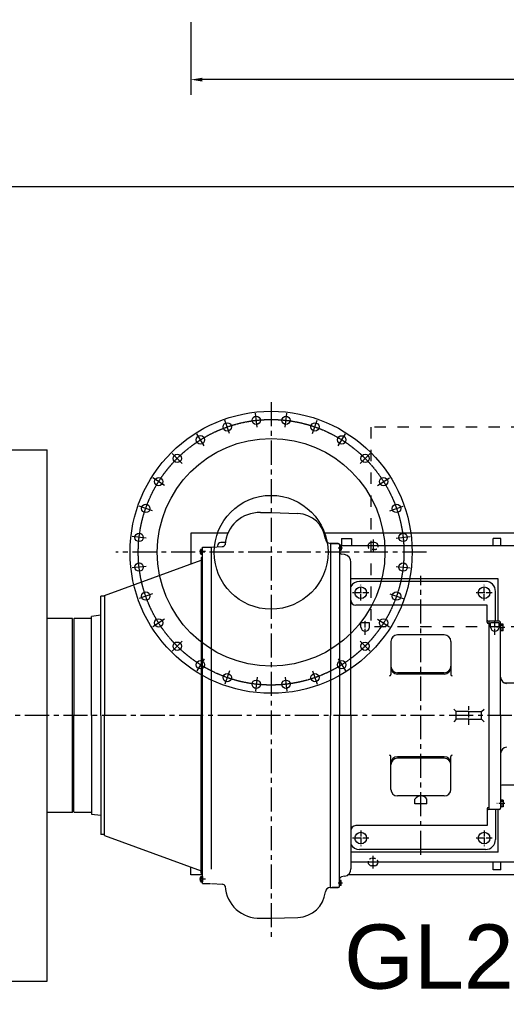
# Model space of a CAD drawing. Header units: millimetres. Extents: x 2 to 805233, y 2 to 613512.
# Drawn here: x 596470 to 645379, y 200915 to 298341 of the extents above; entities that cross this region are included whole.
import ezdxf

# ---------------------------------------------------------------- set-up
doc = ezdxf.new("R2010")
doc.units = ezdxf.units.MM
doc.header["$LTSCALE"] = 25.4
for name, pattern in [('ACAD_ISO04W100', [30, 24, -3, 0, -3]), ('CENTER', [50.8, 31.75, -6.35, 6.35, -6.35]), ('CHAIN', [0.7087, 0.4724, -0.0591, 0.1181, -0.0591]), ('EB_DASH', [6, 3, -3])]:
    doc.linetypes.add(name, pattern=pattern)
doc.layers.get('Defpoints').update_dxf_attribs({"lineweight": 5})
doc.layers.add('CAXA1', color=5, linetype='CENTER', lineweight=5)
doc.styles.add('Roman', font='arial.ttf')
doc.styles.get("Standard").update_dxf_attribs({"font": 'arial.ttf'})
doc.dimstyles.new('ISO-25', dxfattribs={"dimscale": 30, "dimtxt": 38.1, "dimasz": 38.1, "dimexe": 50.8, "dimexo": 50.8, "dimgap": 15.875, "dimtad": 1, "dimtih": 1, "dimtoh": 1, "dimdec": 1, "dimlfac": 0.03937, "dimdsep": 46, "dimtxsty": 'Standard', "dimcen": 63.5, "dimclrd": 7, "dimclre": 7, "dimclrt": 7, "dimadec": 0, "dimazin": 0, "dimtfac": 1, "dimtdec": 1, "dimtmove": 0, "dimatfit": 3, "dimfxl": 25.4, "dimlwd": 5, "dimlwe": 5, "dimarcsym": 0})

# ---------------------------------------------------------------- blocks, each defined once
blk = doc.blocks.new('*D2')
at = {"color": 7, "linetype": 'Continuous', "lineweight": 5, "transparency": 16777216}
for p, q in [((613687, 298060), (613687, 290767)), ((705889, 298060), (705889, 290767)), ((704746, 292291), (614830, 292291))]:
    blk.add_line(p, q, dxfattribs=at)
at = {"color": 7, "transparency": 16777216}
for points in [[(614830, 292482), (614830, 292101), (613687, 292291)], [(704746, 292482), (704746, 292101), (705889, 292291)]]:
    blk.add_solid(points, dxfattribs=at)
at = {"layer": 'Defpoints', "color": 0, "transparency": 16777216}
for p in [(613687, 299584), (705889, 299584), (613687, 292291)]:
    blk.add_point(p, dxfattribs=at)
at = {"color": 7, "lineweight": 5, "transparency": 16777216, "insert": (659788, 294863), "char_height": 4191, "attachment_point": 5, "style": 'Roman'}
blk.add_mtext('A', dxfattribs=at)
blk = doc.blocks.new('*D19')
at = {"color": 7, "linetype": 'Continuous', "lineweight": 5, "transparency": 16777216}
for p, q in [((732305, 317253), (732305, 280005)), ((559890, 311210), (559890, 280005)), ((731162, 281529), (561033, 281529))]:
    blk.add_line(p, q, dxfattribs=at)
at = {"color": 7, "transparency": 16777216}
for points in [[(561033, 281719), (561033, 281338), (559890, 281529)], [(731162, 281719), (731162, 281338), (732305, 281529)]]:
    blk.add_solid(points, dxfattribs=at)
at = {"layer": 'Defpoints', "color": 0, "transparency": 16777216}
for p in [(732305, 318777), (559890, 312734), (559890, 281529)]:
    blk.add_point(p, dxfattribs=at)
at = {"color": 7, "lineweight": 5, "transparency": 16777216, "insert": (660986, 284101), "char_height": 4191, "attachment_point": 5, "style": 'Roman'}
blk.add_mtext('B', dxfattribs=at)

msp = doc.modelspace()

# ---------------------------------------------------------------- linework, layer by layer
at = {"color": 7, "linetype": 'ACAD_ISO04W100', "lineweight": 5, "ltscale": 5}
for p, q in [((620325.12, 257378.84), (620166.95, 258782.7)), ((623153.03, 257378.81), (623311.22, 258782.67)), ((617568.1, 256749.6), (617101.51, 258083.07)), ((625910.04, 256749.51), (626376.65, 258082.98)), ((615020.22, 255522.64), (614268.61, 256718.85)), ((628457.89, 255522.5), (629209.53, 256718.7)), ((612809.25, 253759.48), (611810.3, 254758.45)), ((630668.83, 253759.3), (631667.8, 254758.26)), ((611046.05, 251548.55), (609849.85, 252300.18)), ((632431.98, 251548.33), (633628.19, 252299.95)), ((609819.04, 249000.7), (608485.58, 249467.31)), ((633658.94, 249000.46), (634992.41, 249467.04)), ((609189.74, 246243.69), (607785.88, 246401.88)), ((634288.18, 246243.44), (635692.05, 246401.6)), ((609189.71, 243415.77), (607785.85, 243257.61)), ((634288.16, 243415.52), (635692.02, 243257.33)), ((609818.95, 240658.75), (608485.48, 240192.17)), ((633658.86, 240658.52), (634992.32, 240191.9)), ((611045.92, 238110.88), (609849.7, 237359.26)), ((632431.85, 238110.66), (633628.04, 237359.03)), ((612809.07, 235899.91), (611810.1, 234900.95)), ((630668.65, 235899.73), (631667.6, 234900.76)), ((615020.01, 234136.71), (614268.37, 232940.51)), ((628457.68, 234136.57), (629209.29, 232940.36)), ((617567.86, 232909.7), (617101.24, 231576.23)), ((625909.8, 232909.61), (626376.39, 231576.14)), ((620324.86, 232280.4), (620166.67, 230876.54)), ((623152.78, 232280.37), (623310.94, 230876.51))]:
    msp.add_line(p, q, dxfattribs=at)
at = {"color": 7, "linetype": 'EB_DASH', "lineweight": 5, "ltscale": 15}
for p, q in [((658416.67, 257402.61), (631746.67, 257402.61)), ((631746.67, 257402.61), (631746.67, 237336.61)), ((658416.67, 237336.61), (631746.67, 237336.61))]:
    msp.add_line(p, q, dxfattribs=at)
at = {"color": 7, "lineweight": 5}
for p, q in [((561159.95, 255116.61), (599259.95, 255116.61)), ((599259.95, 201776.61), (599259.95, 255116.61)), ((620687.63, 248814.93), (621738.95, 248814.93)), ((621738.95, 248814.93), (624429.92, 248723.71)), ((621738.95, 248814.93), (624429.92, 248723.71)), ((617386.39, 246734.61), (613686.19, 246734.61)), ((613686.19, 246734.61), (613686.19, 243664.59)), ((705889.39, 246734.61), (627061.93, 246734.61)), ((617012.38, 245820.21), (616707.58, 245820.21)), ((627707.95, 245718.61), (627660.69, 245721.08)), ((627707.95, 245718.67), (627707.95, 228446.61)), ((627707.95, 245718.67), (628469.95, 245718.67)), ((628473.85, 245718.61), (627707.95, 245718.61)), ((628596.95, 245591.67), (628596.95, 228446.61)), ((628596.95, 245591.67), (628596.95, 245243.71)), ((628596.95, 245591.67), (628596.95, 245375.71)), ((628767.98, 245538.07), (628596.95, 245538.07)), ((628799.19, 246226.61), (629815.19, 246226.61)), ((628799.19, 246226.61), (628799.19, 245464.61)), ((629815.19, 246226.61), (629815.19, 245464.61)), ((632126.59, 245820.21), (631821.79, 245820.21)), ((644803.11, 246226.61), (644041.11, 246226.61)), ((644041.11, 245464.61), (644041.11, 246226.61)), ((644803.11, 245464.61), (644803.11, 246226.61)), ((614665.05, 244695.13), (614665.05, 245091.08)), ((614665.05, 245091.08), (614665.05, 244695.13)), ((614684.51, 245157.07), (614855.55, 245157.07)), ((614684.51, 245157.07), (614855.55, 245157.07)), ((614684.51, 245025.09), (614855.55, 245025.09)), ((614684.51, 245025.09), (614855.55, 245025.09)), ((614684.51, 244761.12), (614855.55, 244761.12)), ((614684.51, 244761.12), (614855.55, 244761.12)), ((614684.51, 244629.14), (614855.55, 244629.14)), ((614684.51, 244629.14), (614855.55, 244629.14)), ((614855.55, 211555.61), (614855.55, 245337.61)), ((614855.55, 245337.61), (615663.96, 245337.61)), ((615617.55, 245337.61), (615769.95, 245337.61)), ((615769.95, 245337.61), (616852.65, 245394.35)), ((615769.95, 213005.1), (615769.95, 245337.61)), ((628767.98, 245406.09), (628596.95, 245406.09)), ((628767.98, 245142.12), (628596.95, 245142.12)), ((628767.98, 245010.14), (628596.95, 245010.14)), ((628787.45, 245472.08), (628787.45, 245076.13)), ((629110.27, 244599.39), (628806.84, 244652.9)), ((605006, 240505.48), (614728.55, 244043.95)), ((614728.55, 244270.9), (614855.55, 244397.89)), ((614728.55, 244270.9), (614728.55, 228446.61)), ((629739.95, 228446.61), (629739.95, 243848.97)), ((644522.75, 242162.61), (629739.95, 242162.61)), ((643252.75, 241908.61), (630616.25, 241908.61)), ((644522.75, 237895.41), (644522.75, 242162.61)), ((644268.75, 237895.41), (644268.75, 240892.61)), ((604644.73, 228446.61), (604644.75, 240410.01)), ((605006, 240410.01), (604644.75, 240410.01)), ((605006, 240505.48), (605006, 228446.61)), ((643430.55, 239515.16), (630247.95, 239515.16)), ((643430.55, 237814.63), (643430.55, 239515.16)), ((601799.95, 238187.51), (599259.95, 238187.51)), ((601799.95, 218705.71), (601799.95, 238187.51)), ((601977.75, 238187.51), (601926.95, 238136.71)), ((601926.95, 238136.71), (601926.95, 228446.61)), ((603704.95, 238187.51), (601977.75, 238187.51)), ((604644.75, 238504.7), (603704.95, 238380.95)), ((603704.95, 228446.61), (603704.95, 238380.95)), ((631619.55, 237739.2), (630755.95, 237739.2)), ((630755.95, 237299.78), (630755.95, 237739.2)), ((631619.55, 237299.78), (631619.55, 237739.2)), ((644649.75, 237895.41), (643557.55, 237895.41)), ((643633.75, 218997.81), (643633.75, 237895.41)), ((644637.05, 237739.2), (643773.45, 237739.2)), ((643773.45, 237299.78), (643773.45, 237739.2)), ((644637.05, 237299.78), (644637.05, 237739.2)), ((644776.75, 228446.61), (644776.75, 237768.41)), ((643557.55, 237687.63), (643633.75, 237687.63)), ((645030.75, 237626.17), (644774.67, 237626.17)), ((645030.75, 237470.05), (644776.75, 237470.05)), ((645030.75, 237101.56), (644776.75, 237101.56)), ((645030.75, 236945.45), (644776.75, 236945.45)), ((645030.75, 236945.45), (645030.75, 237626.17)), ((633765.85, 235870.52), (633765.85, 232555.29)), ((639125.25, 236530.92), (634426.25, 236530.92)), ((639785.65, 235870.52), (639785.65, 232555.29)), ((639125.25, 232738.7), (634426.25, 232738.7)), ((639125.25, 232591.12), (634426.25, 232591.12)), ((646631.04, 231697.81), (645153.93, 231697.81)), ((640331.75, 228827.61), (640077.75, 229081.61)), ((642871.75, 228827.61), (643125.75, 229081.61)), ((601926.95, 218756.51), (601926.95, 228446.61)), ((603704.95, 228446.61), (603704.95, 218518.89)), ((604644.75, 228446.61), (604644.75, 217207.14)), ((605006, 216387.73), (605006, 228446.61)), ((614728.55, 212622.31), (614728.55, 228446.61)), ((627707.95, 211174.61), (627707.95, 228446.61)), ((628596.95, 211301.55), (628596.95, 228446.61)), ((629739.95, 228446.61), (629739.95, 213044.24)), ((640331.75, 228065.61), (640077.75, 227811.61)), ((641601.75, 228827.61), (640331.75, 228827.61)), ((640331.75, 228065.61), (640331.75, 228827.61)), ((641601.75, 228065.61), (640331.75, 228065.61)), ((641601.75, 228827.61), (642871.75, 228827.61)), ((641601.75, 228065.61), (642871.75, 228065.61)), ((642871.75, 228065.61), (642871.75, 228827.61)), ((642871.75, 228065.61), (643125.75, 227811.61)), ((644776.75, 228446.61), (644776.75, 219124.81)), ((633765.85, 221022.69), (633765.85, 224337.92)), ((639125.25, 224302.09), (634426.25, 224302.09)), ((639125.25, 224154.51), (634426.25, 224154.51)), ((639785.65, 221022.69), (639785.65, 224337.92)), ((646631.04, 221455.76), (644903.75, 221455.76)), ((639125.25, 220362.29), (634426.25, 220362.29)), ((636166.15, 219556.61), (636166.15, 220039.21)), ((637385.35, 219556.61), (636166.15, 219556.61)), ((637385.35, 219556.61), (637385.35, 220039.21)), ((645030.75, 219267.05), (644774.67, 219267.05)), ((645030.75, 219947.77), (644776.75, 219947.77)), ((645030.75, 219791.65), (644776.75, 219791.65)), ((645030.75, 219423.16), (644776.75, 219423.16)), ((645030.75, 219947.77), (645030.75, 219267.05)), ((601799.95, 218705.71), (599259.95, 218705.71)), ((601977.75, 218705.71), (601926.95, 218756.51)), ((603704.95, 218705.71), (601977.75, 218705.71)), ((604644.75, 218388.51), (603704.95, 218512.26)), ((643430.55, 219078.58), (643430.55, 217378.05)), ((643557.55, 219205.58), (643633.75, 219205.58)), ((644649.75, 218997.81), (643557.55, 218997.81)), ((644268.75, 218997.81), (644268.75, 216000.61)), ((644268.75, 218997.81), (644268.75, 216000.61)), ((644522.75, 214730.61), (644522.75, 218997.81)), ((643430.55, 217378.05), (630247.95, 217378.05)), ((604644.75, 217207.14), (604644.75, 216483.21)), ((605006, 216483.21), (604644.75, 216483.21)), ((605006, 216387.73), (614728.55, 212849.26)), ((644522.75, 214730.61), (629739.95, 214730.61)), ((643252.75, 214984.61), (630616.25, 214984.61)), ((643252.75, 214984.61), (630616.25, 214984.61)), ((644041.11, 212952.61), (644041.11, 213714.61)), ((644803.11, 212952.61), (644803.11, 213714.61)), ((613686.19, 212444.61), (613686.19, 213228.62)), ((614855.55, 212444.61), (613686.19, 212444.61)), ((614728.55, 212952.51), (614728.55, 212983.28)), ((614728.55, 212622.31), (614855.55, 212495.32)), ((696745.39, 212444.61), (629448.14, 212444.61)), ((632126.59, 213359.01), (631821.79, 213359.01)), ((644803.11, 212952.61), (644041.11, 212952.61)), ((614665.05, 212198.08), (614665.05, 211802.13)), ((614665.05, 211802.13), (614665.05, 212198.08)), ((614684.51, 212264.07), (614855.55, 212264.07)), ((614684.51, 212264.07), (614855.55, 212264.07)), ((614684.51, 212132.09), (614855.55, 212132.09)), ((614684.51, 212132.09), (614855.55, 212132.09)), ((614684.51, 211868.12), (614855.55, 211868.12)), ((614684.51, 211868.12), (614855.55, 211868.12)), ((614684.51, 211736.14), (614855.55, 211736.14)), ((614684.51, 211736.14), (614855.55, 211736.14)), ((614855.55, 212264.07), (614855.55, 211736.14)), ((614855.55, 211555.61), (615663.96, 211555.61)), ((615769.95, 211555.61), (616852.65, 211498.86)), ((628767.98, 211883.07), (628596.95, 211883.07)), ((628767.98, 211751.09), (628596.95, 211751.09)), ((628596.95, 211301.55), (628596.95, 211649.5)), ((628596.95, 211301.55), (628596.95, 211517.51)), ((628767.98, 211487.12), (628596.95, 211487.12)), ((628787.45, 211421.13), (628787.45, 211817.08)), ((629110.27, 212293.82), (628806.84, 212240.32)), ((627660.69, 211172.13), (628469.95, 211174.55)), ((628473.85, 211174.61), (627875.28, 211174.61)), ((628767.98, 211355.14), (628596.95, 211355.14)), ((620687.63, 208078.28), (621738.95, 208078.28)), ((621738.95, 208078.28), (624429.92, 208169.5)), ((621738.95, 208078.28), (624429.92, 208169.5)), ((561159.95, 201776.61), (599259.95, 201776.61))]:
    msp.add_line(p, q, dxfattribs=at)
at = {"color": 7, "linetype": 'ACAD_ISO04W100', "lineweight": 5, "ltscale": 2.5}
for p, q in [((631974.19, 246112.96), (631974.19, 244835)), ((631974.19, 213066.25), (631974.19, 214344.21))]:
    msp.add_line(p, q, dxfattribs=at)
at = {"color": 7, "linetype": 'ACAD_ISO04W100', "lineweight": 5}
for p, q in [((615135.03, 244893.11), (614537.85, 244893.11)), ((631562.41, 240765.61), (629925.52, 240765.61)), ((630743.25, 239998.57), (630743.25, 241574.28)), ((643944.91, 240765.61), (642308.02, 240765.61)), ((643125.75, 239998.57), (643125.75, 241574.28)), ((631187.75, 236528.97), (631187.75, 237997.64)), ((644205.25, 236528.97), (644205.25, 237997.64)), ((645199.29, 237285.81), (644414.15, 237285.81)), ((641601.75, 227488.7), (641601.75, 229371.02)), ((645199.29, 219607.41), (644414.15, 219607.41)), ((630743.25, 216894.64), (630743.25, 215318.93)), ((643125.75, 216894.64), (643125.75, 215318.93)), ((631562.41, 216127.61), (629925.52, 216127.61)), ((643944.91, 216127.61), (642308.02, 216127.61)), ((615135.03, 212000.11), (614537.85, 212000.11))]:
    msp.add_line(p, q, dxfattribs=at)
at = {"color": 7, "linetype": 'ACAD_ISO04W100', "lineweight": 5, "ltscale": 0.3}
for p, q in [((628478.99, 245274.11), (628914.64, 245274.11)), ((628478.99, 211619.11), (628914.64, 211619.11))]:
    msp.add_line(p, q, dxfattribs=at)
at = {"color": 7, "linetype": 'CHAIN', "lineweight": 5, "ltscale": 15}
for p, q in [((705889.39, 245464.61), (628787.45, 245464.61)), ((696745.39, 213714.61), (629739.95, 213714.61))]:
    msp.add_line(p, q, dxfattribs=at)
at = {"color": 7, "linetype": 'EB_DASH', "lineweight": 5, "ltscale": 3}
for p, q in [((632126.59, 245109.01), (631821.79, 245109.01)), ((632126.59, 214070.21), (631821.79, 214070.21))]:
    msp.add_line(p, q, dxfattribs=at)
at = {"color": 7, "lineweight": 5}
for centre, radius in [((621738.95, 244829.61), 14160.5), ((620246.03, 258080.77), 419.1), ((623232.13, 258080.74), 419.1), ((617334.8, 257416.33), 419.1), ((626143.34, 257416.25), 419.1), ((621738.95, 244829.61), 11430), ((614644.41, 256120.74), 419.1), ((628833.71, 256120.6), 419.1), ((612309.77, 254258.97), 419.1), ((631168.31, 254258.78), 419.1), ((610447.95, 251924.37), 419.1), ((633030.09, 251924.14), 419.1), ((621739.15, 244829.61), 5715.2), ((609152.31, 249234), 419.1), ((634325.68, 249233.75), 419.1), ((608487.81, 246322.78), 419.1), ((634990.11, 246322.52), 419.1), ((608487.78, 243336.69), 419.1), ((634990.09, 243336.43), 419.1), ((609152.22, 240425.46), 419.1), ((630743.25, 240765.61), 584.22), ((634325.59, 240425.21), 419.1), ((643125.75, 240765.61), 584.22), ((610447.81, 237735.07), 419.1), ((633029.94, 237734.85), 419.1), ((612309.58, 235400.43), 419.1), ((631168.12, 235400.24), 419.1), ((614644.19, 233538.61), 419.1), ((628833.48, 233538.47), 419.1), ((617334.55, 232242.97), 419.1), ((620245.77, 231578.47), 419.1), ((623231.86, 231578.44), 419.1), ((626143.09, 232242.88), 419.1), ((630743.25, 216127.61), 584.22), ((643125.75, 216127.61), 584.22)]:
    msp.add_circle(centre, radius, dxfattribs=at)
at = {"color": 7, "linetype": 'CHAIN', "lineweight": 5, "ltscale": 15}
msp.add_circle((621738.95, 244829.61), 13335, dxfattribs=at)
at = {"color": 7, "lineweight": 5}
for centre, radius, start, end in [((620556.82, 245363.01), 3454.4, 87.8298248, 176.3069264), ((624329.75, 245855.26), 2870.2, 6.3412865, 88.0001547), ((616707.58, 245464.61), 355.6, 90, 180), ((616831.93, 245679.55), 285.95, 271.8438958, 348.5665303), ((617012.38, 245464.61), 355.6, 70.6529881, 90), ((627687.28, 246228.39), 508, 186.3412865, 267), ((628469.95, 245591.67), 127, 0, 90), ((628665.85, 245472.08), 121.6, 327.1327678, 32.8672322), ((631821.79, 245464.61), 355.6, 90, 180), ((632126.59, 245464.61), 355.6, 0, 90), ((614786.65, 245091.08), 121.6, 147.1327678, 212.8672322), ((614786.65, 245091.08), 121.6, 147.1327678, 212.8672322), ((615122.25, 244893.11), 457.2, 163.2213451, 196.7786549), ((615122.25, 244893.11), 457.2, 163.2213451, 196.7786549), ((614786.65, 244695.13), 121.6, 147.1327678, 212.8672322), ((614786.65, 244695.13), 121.6, 147.1327678, 212.8672322), ((616707.58, 245464.61), 355.6, 180, 195.6301148), ((628850.95, 244903.04), 254, 180, 260), ((628330.25, 245274.11), 457.2, 343.2213451, 16.7786549), ((628665.85, 245076.13), 121.6, 327.1327678, 32.8672322), ((628977.95, 243848.97), 762, 0, 80), ((630616.25, 240892.61), 1016, 90, 149.5984523), ((643252.75, 240892.61), 1016, 0, 90), ((630247.95, 240023.16), 508, 180, 270), ((643557.55, 238022.41), 127, 180, 270), ((643557.55, 237814.63), 127, 180, 270), ((644649.75, 237768.41), 127, 0, 90), ((631187.75, 237334.16), 433.17, 184.55323, 355.44677), ((644205.25, 237334.16), 433.17, 184.55323, 355.44677), ((634426.25, 235870.52), 660.4, 90, 180), ((639125.25, 235870.52), 660.4, 0, 90), ((634426.25, 233399.1), 660.4, 180, 270), ((634426.25, 233251.52), 660.4, 180, 270), ((639125.25, 233399.1), 660.4, 270, 0), ((639125.25, 233251.52), 660.4, 270, 0), ((633638.85, 232555.29), 127, 270, 0), ((639912.65, 232555.29), 127, 180, 270), ((645411.75, 232278.11), 635, 180, 267), ((645411.75, 224615.1), 635, 93, 180), ((633638.85, 224337.92), 127, 0, 90), ((634426.25, 223641.69), 660.4, 90, 180), ((634426.25, 223494.11), 660.4, 90, 180), ((639125.25, 223641.69), 660.4, 0, 90), ((639125.25, 223494.11), 660.4, 0, 90), ((639912.65, 224337.92), 127, 90, 180), ((644903.75, 221328.76), 127, 90, 180), ((634426.25, 221022.69), 660.4, 180, 270), ((636775.75, 219625.66), 736.64, 34.1528206, 145.8471794), ((639125.25, 221022.69), 660.4, 270, 0), ((643557.55, 219078.58), 127, 90, 180), ((643557.55, 218870.81), 127, 90, 180), ((644649.75, 219124.81), 127, 270, 0), ((630247.95, 216870.05), 508, 90, 180), ((630616.25, 216000.61), 1016, 210.4015477, 270), ((630616.25, 216000.61), 1016, 210.4015477, 270), ((643252.75, 216000.61), 1016, 270, 0), ((643252.75, 216000.61), 1016, 270, 0), ((631821.79, 213714.61), 355.6, 180, 270), ((632126.59, 213714.61), 355.6, 270, 0), ((628977.95, 213044.24), 762, 280, 0), ((614786.65, 212198.08), 121.6, 147.1327678, 212.8672322), ((614786.65, 212198.08), 121.6, 147.1327678, 212.8672322), ((615122.25, 212000.11), 457.2, 163.2213451, 196.7786549), ((615122.25, 212000.11), 457.2, 163.2213451, 196.7786549), ((614786.65, 211802.13), 121.6, 147.1327678, 212.8672322), ((614786.65, 211802.13), 121.6, 147.1327678, 212.8672322), ((616831.93, 211213.66), 285.95, 11.4334697, 88.1561042), ((628850.95, 211990.17), 254, 100, 180), ((628665.85, 211817.08), 121.6, 327.1327678, 32.8672322), ((628330.25, 211619.11), 457.2, 343.2213451, 16.7786549), ((628665.85, 211421.13), 121.6, 327.1327678, 32.8672322), ((620556.82, 211530.21), 3454.4, 183.6930736, 272.1701752), ((624329.75, 211037.95), 2870.2, 271.9998453, 353.6587135), ((627687.28, 210664.83), 508, 93, 173.6587135), ((628469.95, 211301.55), 127, 270, 0)]:
    msp.add_arc(centre, radius, start, end, dxfattribs=at)
at = {"color": 7, "linetype": 'EB_DASH', "lineweight": 5, "ltscale": 3}
for centre, start, end in [((631821.79, 245464.61), 180, 270), ((632126.59, 245464.61), 270, 0), ((631821.79, 213714.61), 90, 180), ((632126.59, 213714.61), 0, 90)]:
    msp.add_arc(centre, 355.6, start, end, dxfattribs=at)
at = {"layer": 'CAXA1', "linetype": 'CENTER', "lineweight": 5, "ltscale": 3}
for p, q in [((621738.95, 259914.25), (621738.95, 206021.59)), ((637340.78, 244829.61), (606137.11, 244829.61)), ((636775.75, 214442.97), (636775.75, 242461.83)), ((734929.83, 228446.61), (557297.72, 228446.61))]:
    msp.add_line(p, q, dxfattribs=at)

# ---------------------------------------------------------------- texts
at = {"color": 7, "linetype": 'Continuous', "lineweight": 5, "insert": (629064.32, 207457.77), "char_height": 6451.6, "attachment_point": 1, "style": 'Roman'}
msp.add_mtext_dynamic_manual_height_columns('GL20-WX-01', width=82403.9018, gutter_width=25.4, heights=[0], dxfattribs=at)

# ---------------------------------------------------------------- dimensions: what is measured, and where the dimension line sits
at = {"color": 7, "lineweight": 5}
for base, p1, p2, text, picture, middle in [((559890.2, 281528.94), (732305.39, 318776.99), (559890.2, 312733.62), 'B', '*D19', (660986.02, 281528.94)), ((613687.45, 292291.36), (705889.39, 299584.11), (613687.45, 299584.13), 'A', '*D2', (659788.42, 292291.36))]:
    dim = msp.add_linear_dim(base=base, p1=p1, p2=p2, angle=180, text=text, dimstyle='ISO-25', override={"dimscale": 30, "dimtxt": 139.7, "dimpost": '\\X', "dimtxsty": 'Roman', "dimtmove": 1}, dxfattribs=at)
    dim.commit()
    dim.dimension.update_dxf_attribs({"geometry": picture, "text_midpoint": middle, "dimtype": 160})

doc.saveas('drawing.dxf')
